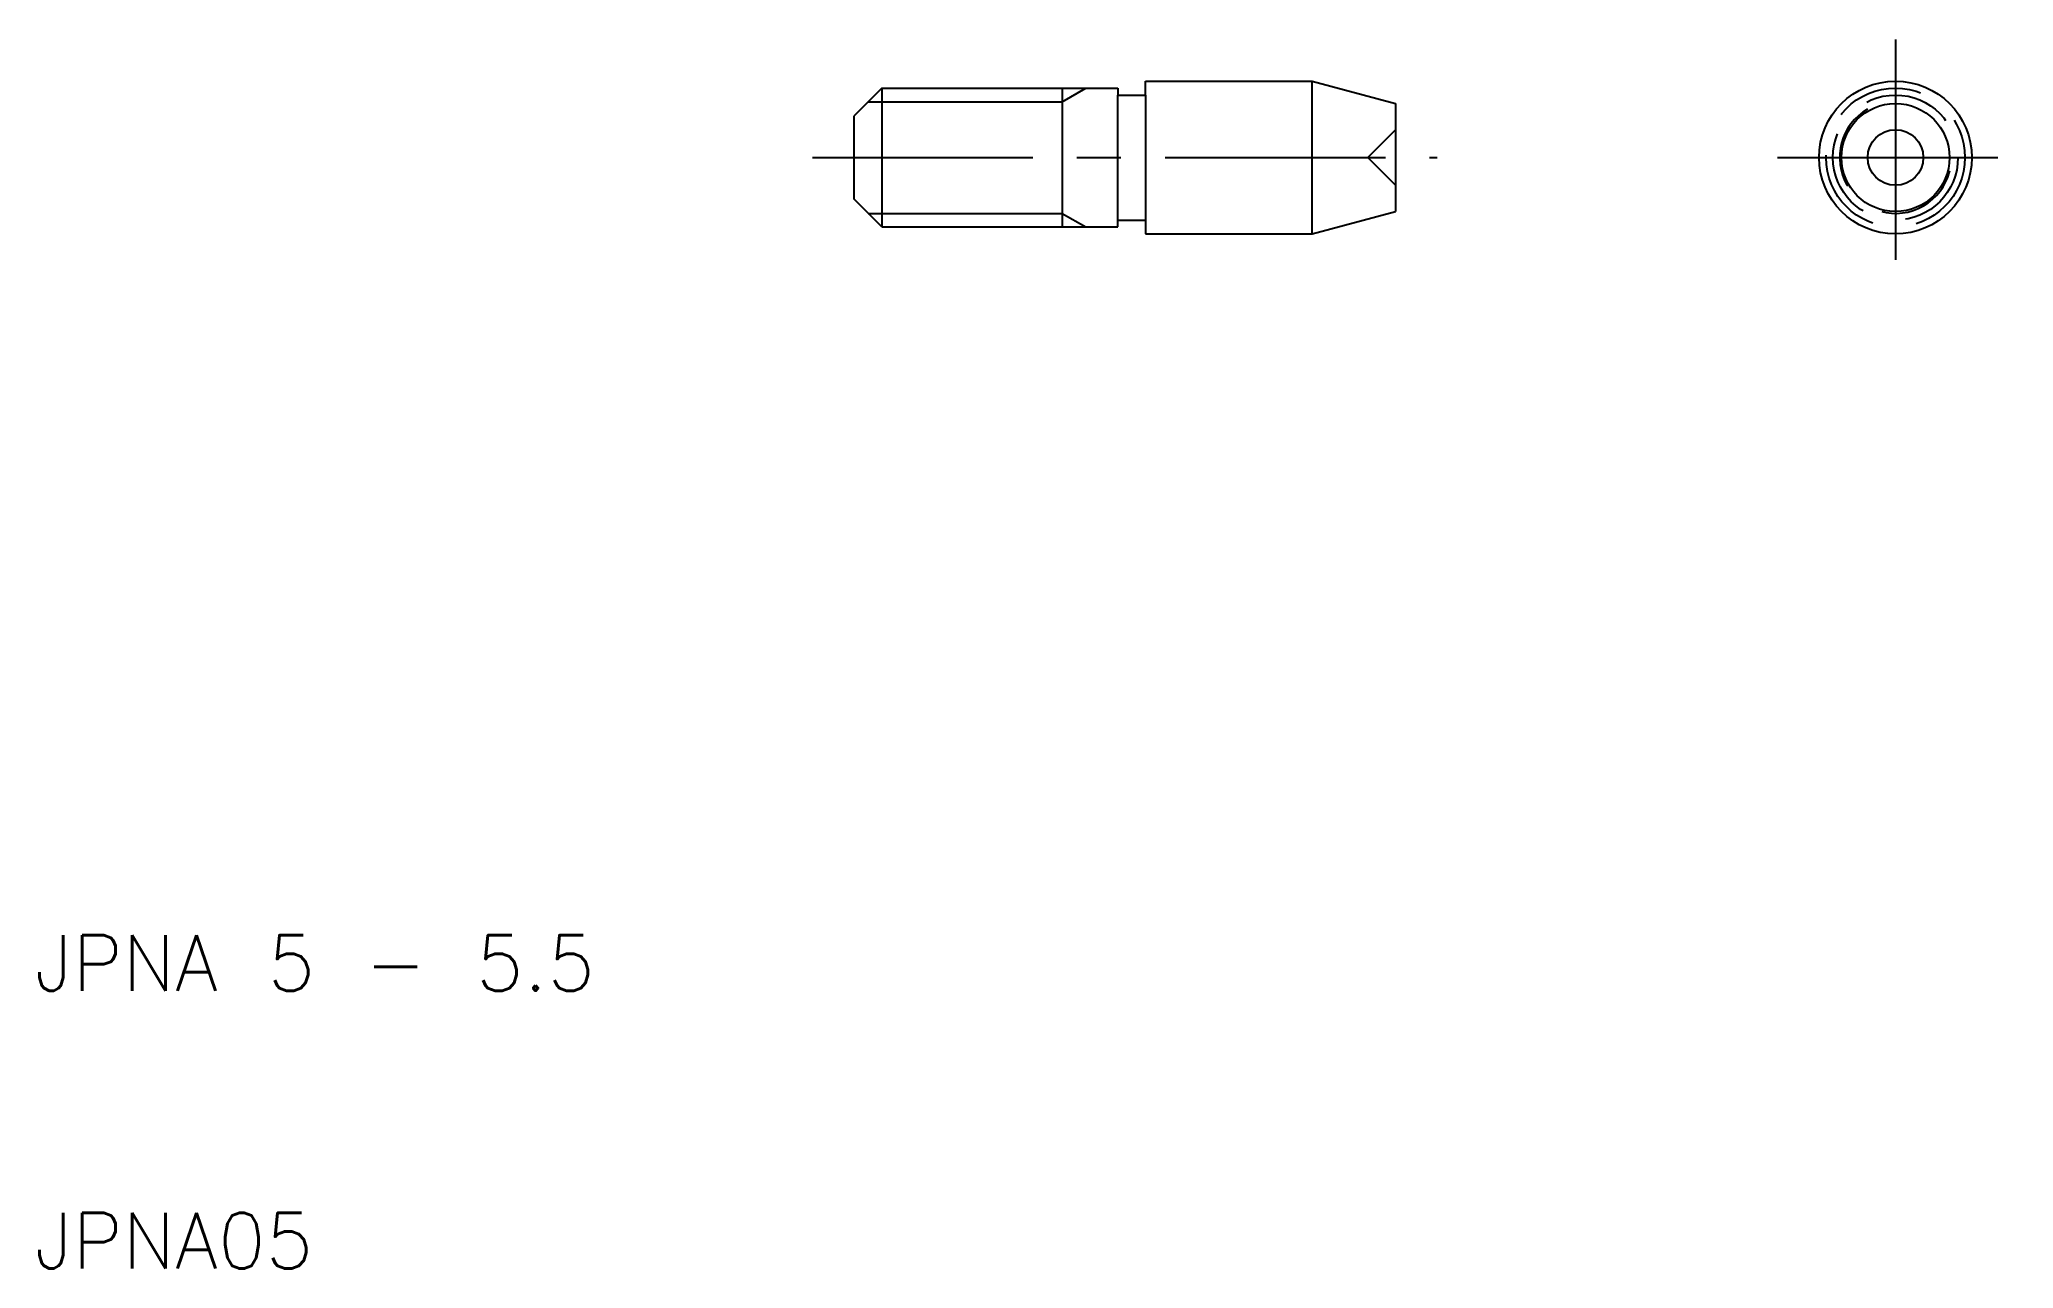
# Model space of a CAD drawing. Extents: x 10.2 to 81.2, y 10 to 54.2.
import ezdxf

# ---------------------------------------------------------------- set-up
doc = ezdxf.new("R2010")
doc.units = 0
doc.header["$LTSCALE"] = 0.25
doc.linetypes.add('CENTER', pattern=[50.8, 31.75, -6.35, 6.35, -6.35])
doc.linetypes.add('DASHED', pattern=[19.05, 12.7, -6.35])
doc.layers.get('0').update_dxf_attribs({"linetype": 'CONTINUOUS'})
doc.layers.add('CENTER', color=1, linetype='CENTER')
doc.styles.get("Standard").update_dxf_attribs({"font": 'txt.shx', "bigfont": 'extfont.shx'})

msp = doc.modelspace()

# ---------------------------------------------------------------- linework, layer by layer
for p, q in [((50, 52.75), (56, 52.75)), ((50, 52.25), (50, 52.75)), ((56, 47.25), (56, 52.75)), ((56, 52.75), (59, 51.946)), ((40.5, 52.5), (39.5, 51.5)), ((40.5, 52.5), (49, 52.5)), ((40.5, 52.5), (40.5, 47.5)), ((47, 52.5), (47, 47.5)), ((49, 52.5), (49, 52.25)), ((49, 47.75), (49, 52.25)), ((49, 52.25), (50, 52.25)), ((50, 52.25), (50, 47.75)), ((59, 51.946), (59, 48.054)), ((39.5, 48.5), (39.5, 51.5)), ((40.5, 47.5), (39.5, 48.5)), ((49, 47.5), (49, 47.75)), ((49, 47.75), (50, 47.75)), ((50, 47.75), (50, 47.25)), ((56, 47.25), (59, 48.054)), ((40.5, 47.5), (49, 47.5)), ((50, 47.25), (56, 47.25))]:
    msp.add_line(p, q)
at = {"color": 3}
for p, q in [((40.009, 52.01), (47, 52.01)), ((47, 52.01), (47.85, 52.5)), ((40.009, 47.99), (47, 47.99)), ((47, 47.99), (47.85, 47.5))]:
    msp.add_line(p, q, dxfattribs=at)
at = {"color": 3, "linetype": 'DASHED'}
for q in [(59, 51), (59, 49)]:
    msp.add_line((58, 50), q, dxfattribs=at)
for radius in [2.75, 1.946, 1]:
    msp.add_circle((77, 50), radius)
for radius in [2.5, 2.25]:
    msp.add_circle((77, 50), radius, dxfattribs=at)
msp.add_arc((77, 50), 2.01, 120, 30, dxfattribs=at)
at = {"layer": 'CENTER', "color": 1, "linetype": 'CENTER'}
for p, q in [((77, 54.25), (77, 45.75)), ((38, 50), (60.5, 50)), ((72.75, 50), (81.25, 50))]:
    msp.add_line(p, q, dxfattribs=at)

# ---------------------------------------------------------------- texts
for s, p in [('JPNA 5 - 5.5', (10, 20)), ('JPNA05', (10, 10))]:
    msp.add_text(s, height=2).set_placement(p)

doc.saveas('drawing.dxf')
